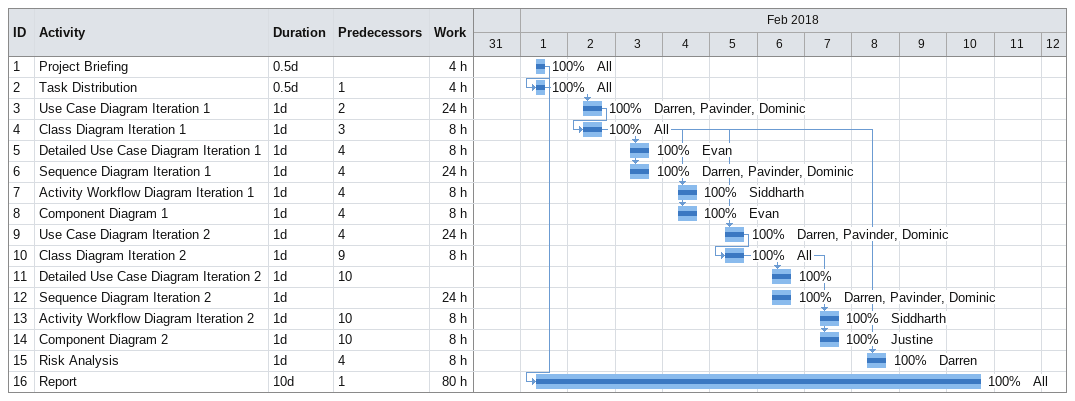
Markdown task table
| ID | Task | Duration | Start | Finish | Predecessors | Resources | % complete | Work (h) |
|---|---|---|---|---|---|---|---|---|
| 1 | Project Briefing | 0.5d | 2018-02-01 | 2018-02-01 |  | All | 100 | 4 |
| 2 | Task Distribution | 0.5d | 2018-02-01 | 2018-02-01 | 1 | All | 100 | 4 |
| 3 | Use Case Diagram Iteration 1 | 1d | 2018-02-02 | 2018-02-02 | 2 | Darren, Pavinder, Dominic | 100 | 24 |
| 4 | Class Diagram Iteration 1 | 1d | 2018-02-02 | 2018-02-02 | 3 | All | 100 | 8 |
| 5 | Detailed Use Case Diagram Iteration 1 | 1d | 2018-02-03 | 2018-02-03 | 4 | Evan | 100 | 8 |
| 6 | Sequence Diagram Iteration 1 | 1d | 2018-02-03 | 2018-02-03 | 4 | Darren, Pavinder, Dominic | 100 | 24 |
| 7 | Activity Workflow Diagram Iteration 1 | 1d | 2018-02-04 | 2018-02-04 | 4 | Siddharth | 100 | 8 |
| 8 | Component Diagram 1 | 1d | 2018-02-04 | 2018-02-04 | 4 | Evan | 100 | 8 |
| 9 | Use Case Diagram Iteration 2 | 1d | 2018-02-05 | 2018-02-05 | 4 | Darren, Pavinder, Dominic | 100 | 24 |
| 10 | Class Diagram Iteration 2 | 1d | 2018-02-05 | 2018-02-05 | 9 | All | 100 | 8 |
| 11 | Detailed Use Case Diagram Iteration 2 | 1d | 2018-02-06 | 2018-02-06 | 10 |  | 100 |  |
| 12 | Sequence Diagram Iteration 2 | 1d | 2018-02-06 | 2018-02-06 |  | Darren, Pavinder, Dominic | 100 | 24 |
| 13 | Activity Workflow Diagram Iteration 2 | 1d | 2018-02-07 | 2018-02-07 | 10 | Siddharth | 100 | 8 |
| 14 | Component Diagram 2 | 1d | 2018-02-07 | 2018-02-07 | 10 | Justine | 100 | 8 |
| 15 | Risk Analysis | 1d | 2018-02-08 | 2018-02-08 | 4 | Darren | 100 | 8 |
| 16 | Report | 10d | 2018-02-01 | 2018-02-10 | 1 | All | 100 | 80 |
